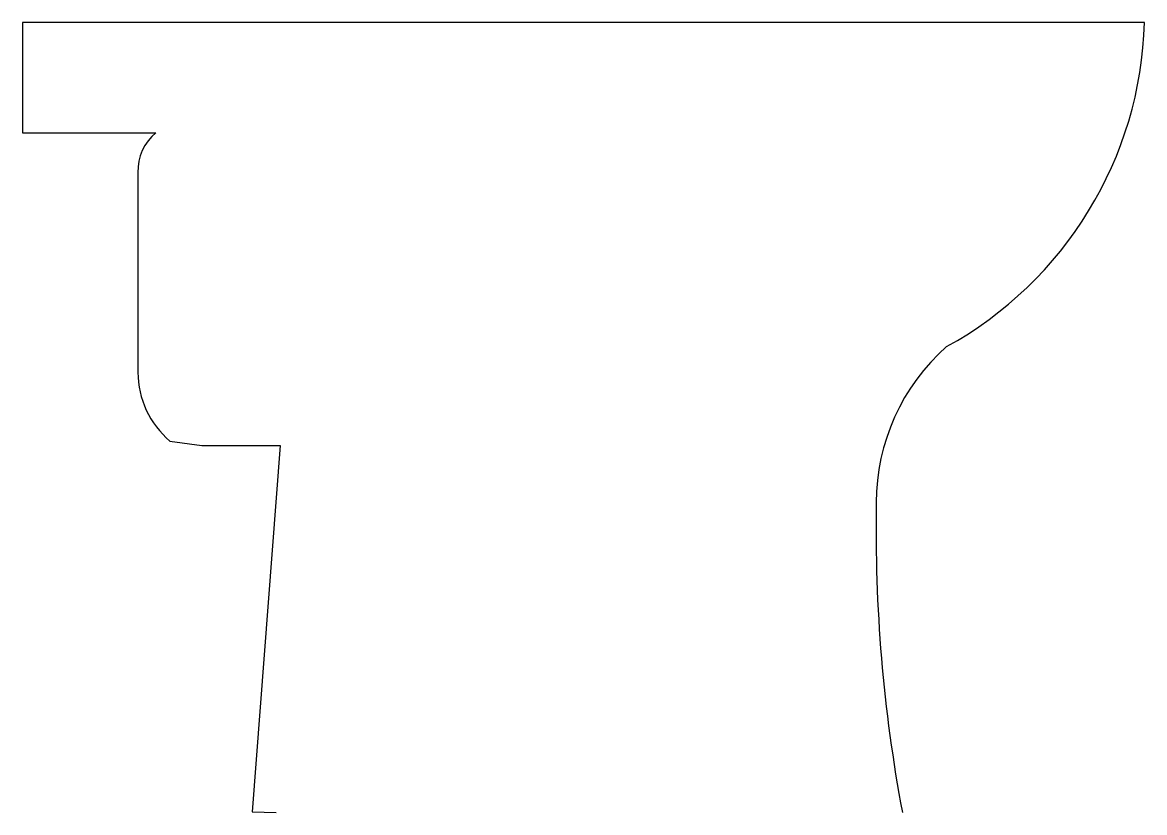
# Model space of a CAD drawing. Header units: metres. Extents: x -0.111 to 0.429, y 0 to 0.38.
import ezdxf

# ---------------------------------------------------------------- set-up
doc = ezdxf.new("R2010")
doc.units = ezdxf.units.M

msp = doc.modelspace()

# ---------------------------------------------------------------- linework, layer by layer
for p, q in [((0.4294699034648204, 0.3796703434814788), (-0.1105300965351717, 0.3796703434814788)), ((-0.1105300965351717, 0.3796703434814788), (-0.1105300965351717, 0.3266255161827871)), ((-0.1105300965351717, 0.3266255161827871), (-0.04627213439272282, 0.3266255161827871)), ((-0.05494754897338794, 0.3075333632078241), (-0.05494754897338794, 0.2113786477131328)), ((-0.03956939756011479, 0.1783558161291126), (-0.02424819605309381, 0.176232228296044)), ((-0.02424819605309381, 0.176232228296044), (0.01357382442341759, 0.176232228296044)), ((0.01357382442341759, 0.176232228296044), (0, 0)), ((0, 0), (0.0114936445696685, -0.0003296565185166855))]:
    msp.add_line(p, q)
for centre, radius, start, end in [((0.245552041528839, 0.3849731408495245), 0.1839942923001523, 298.8057790197772, 358.3484814580005), ((-0.03160079823800288, 0.3084417898250251), 0.02336441757926637, 128.8979362682275, 182.2282658572888), ((0.4000694414715724, 0.1488963488068578), 0.09970088996913808, 131.3447323542832, 180.0942212362125), ((-0.0118020852874281, 0.2113786477131328), 0.04314546368594829, 180, 229.9411334579088), ((1.037356565892367, 0.1357071559432086), 0.7371029720915425, 178.9874820446065, 190.635250212501)]:
    msp.add_arc(centre, radius, start, end)

doc.saveas('drawing.dxf')
